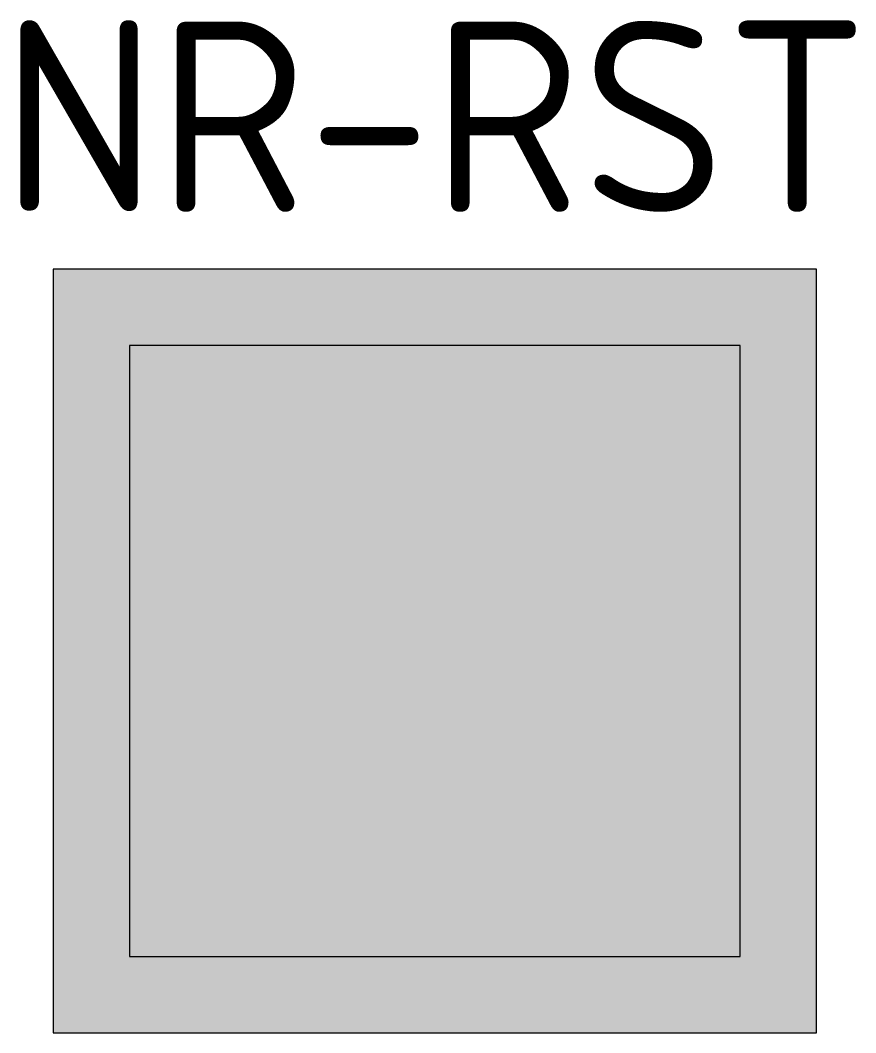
# Model space of a CAD drawing. Header units: metres. Extents: x -5.4 to 5.5, y 0 to 13.3.
import ezdxf
from ezdxf.enums import TextEntityAlignment as Align

# ---------------------------------------------------------------- set-up
doc = ezdxf.new("R2010")
doc.units = ezdxf.units.M
doc.styles.add('NLCS-ISO', font='NLCS-ISO.ttf')

msp = doc.modelspace()

# ---------------------------------------------------------------- hatches: boundary and pattern name
at = {"true_color": 0xbb1e10}
h = msp.add_hatch(color=22, dxfattribs=at)
h.dxf.hatch_style = 1
h.paths.add_polyline_path([(-5, 0), (5, 0), (5, 10), (-5, 10)])
h.paths.add_polyline_path([(-4, 1), (4, 1), (4, 9), (-4, 9)], flags=16)
at = {"true_color": 0xf1f0ea}
h = msp.add_hatch(color=7, dxfattribs=at)
h.dxf.hatch_style = 1
h.paths.add_polyline_path([(-4, 1), (4, 1), (4, 9), (-4, 9)])

# ---------------------------------------------------------------- linework, layer by layer
at = {"color": 22}
for points in [[(-5, 0), (5, 0), (5, 10), (-5, 10)], [(-4, 1), (4, 1), (4, 9), (-4, 9)]]:
    msp.add_lwpolyline(points, close=True, dxfattribs=at)

# ---------------------------------------------------------------- texts
at = {"style": 'NLCS-ISO'}
msp.add_attdef('NR-RST', text='C.4', height=2.5, dxfattribs=at).set_placement((0, 10), align=Align.BOTTOM_CENTER)

doc.saveas('drawing.dxf')
